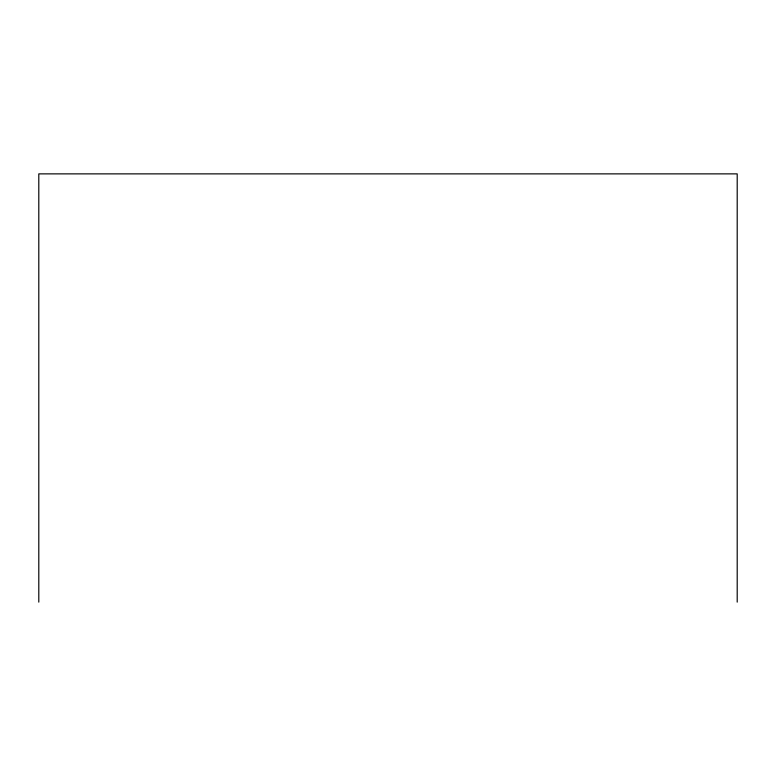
<?xml version="1.0" encoding="UTF-8"?>
<svg xmlns="http://www.w3.org/2000/svg" width="776" height="776" viewBox="0 0 776 776"><rect width="100%" height="100%" fill="white"/><g stroke="black" fill="none" stroke-linecap="round" stroke-linejoin="round"><path stroke-width="1.16" d="M737.2 602.127L737.2 173.873L38.8 173.873L38.8 602.127"/></g></svg>
